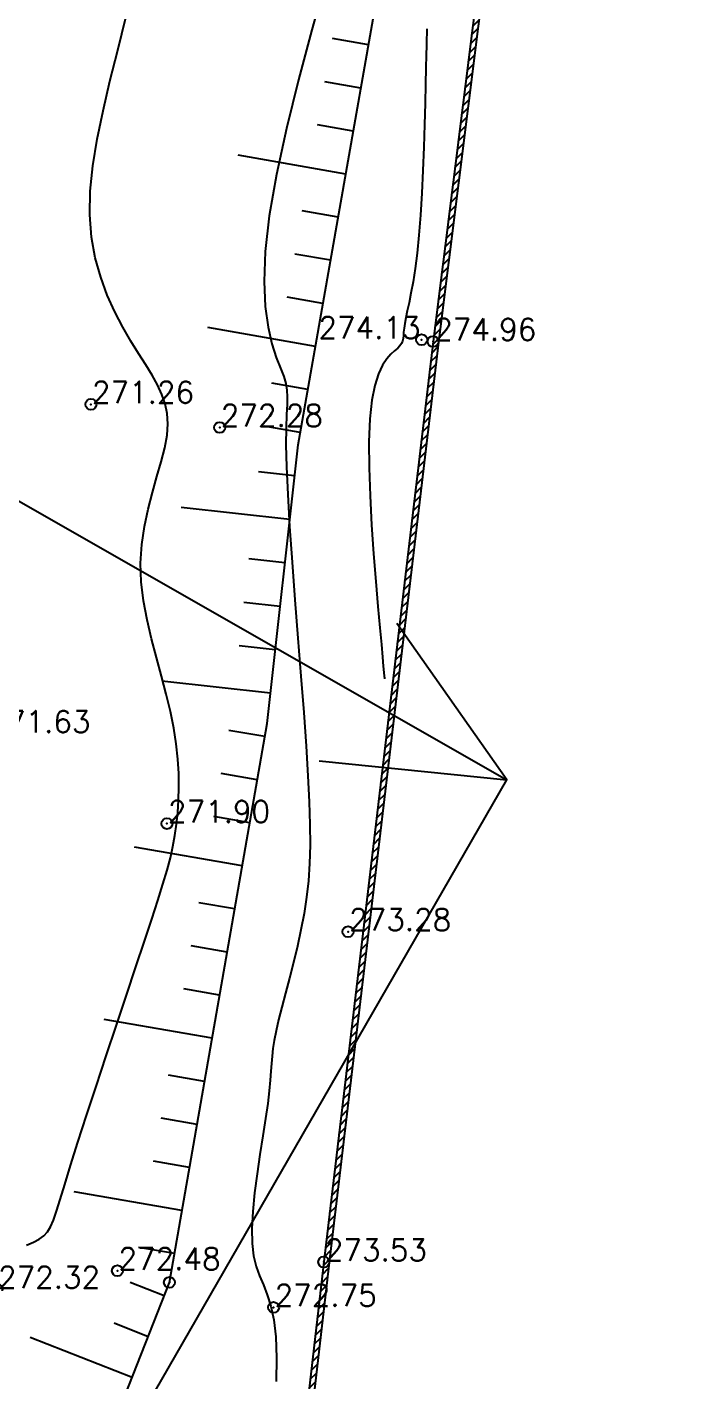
# Model space of a CAD drawing. Header units: millimetres. Extents: x 524954 to 526204, y 9523489 to 9524010.
# Drawn here: x 525434.2 to 525464.2, y 9523741.4 to 9523803.4 of the extents above; entities that cross this region are included whole.
import ezdxf
from ezdxf.enums import TextEntityAlignment as Align

# ---------------------------------------------------------------- set-up
doc = ezdxf.new("R2010")
doc.units = ezdxf.units.MM
doc.header["$PDMODE"] = 32
doc.header["$PDSIZE"] = 0.5
doc.linetypes.add('ACAD_ISO12W100', pattern=[21, 12, -3, 0, -3, 0, -3])
for name, color, linetype in [('Bord Fleuve', 4, 'ACAD_ISO12W100'), ('Cloture', 7, 'Continuous'), ('CN_01_00', 3, 'Continuous'), ('CN_02_00', 4, 'Continuous'), ('Haut_Talus', 30, 'Continuous'), ('Murs', 1, 'Continuous'), ('PLUME_2', 1, 'Continuous'), ('Talus', 2, 'Continuous'), ('TopoAlt', 3, 'Continuous'), ('TOPOJIS', 7, 'Continuous')]:
    doc.layers.add(name, color=color, linetype=linetype)
doc.styles.add('Simplex 1.0', font='Simplex.shx', dxfattribs={"width": 0.99, "height": 1})

# ---------------------------------------------------------------- blocks, each defined once
blk = doc.blocks.new('TCPOINT M')
at = {"color": 0}
blk.add_point((0, 0), dxfattribs=at)
at = {"layer": 'TopoAlt', "style": 'Simplex 1.0', "width": 0.99}
blk.add_attdef('ALT', (0.15, 0.15), '', height=1, dxfattribs=at)

msp = doc.modelspace()

# ---------------------------------------------------------------- hatches: boundary and pattern name
at = {"layer": 'Bord Fleuve', "ltscale": 0.5}
h = msp.add_hatch(dxfattribs=at)
h.set_pattern_fill('ANSI33', color=135, scale=2, angle=15, style=0)
edge = h.paths.add_edge_path()
edge.add_line((525439.351, 9523820.38), (525429.428, 9523796.02))
edge.add_line((525429.428, 9523796.02), (525428.884, 9523788.101))
edge.add_line((525428.884, 9523788.101), (525428.353, 9523783.613))
edge.add_line((525428.353, 9523783.613), (525432.345, 9523771.044))
edge.add_line((525432.345, 9523771.044), (525425.155, 9523761.396))
edge.add_line((525425.155, 9523761.396), (525425.603, 9523757.857))
edge.add_line((525425.603, 9523757.857), (525425.392, 9523752.767))
edge.add_line((525425.392, 9523752.767), (525425.531, 9523737.269))
edge.add_line((525425.531, 9523737.269), (525420.173, 9523734.242))
edge.add_line((525420.173, 9523734.242), (525409.231, 9523730.837))
edge.add_line((525409.231, 9523730.837), (525403.15, 9523725.262))
edge.add_line((525403.15, 9523725.262), (525399.312, 9523719.279))
edge.add_line((525399.312, 9523719.279), (525398.471, 9523717.204))
edge.add_line((525398.471, 9523717.204), (525387.323, 9523716.767))
edge.add_line((525387.323, 9523716.767), (525379.743, 9523715.417))
edge.add_line((525439.351, 9523820.38), (525412.029, 9523831.392))
edge.add_line((525412.029, 9523831.392), (525397.674, 9523844.829))
edge.add_line((525397.674, 9523844.829), (525370.042, 9523852.892))
edge.add_line((525370.042, 9523852.892), (525354.138, 9523871.224))
edge.add_line((525335.046, 9523740.934), (525335.464, 9523745.788))
edge.add_line((525335.464, 9523745.788), (525334.824, 9523749.483))
edge.add_line((525334.824, 9523749.483), (525332.978, 9523755.879))
edge.add_line((525332.978, 9523755.879), (525332.09, 9523761.937))
edge.add_line((525332.09, 9523761.937), (525333.482, 9523768.659))
edge.add_line((525333.482, 9523768.659), (525335.755, 9523783.426))
edge.add_line((525335.755, 9523783.426), (525345.567, 9523814.167))
edge.add_line((525345.567, 9523814.167), (525355.202, 9523841.723))
edge.add_line((525355.202, 9523841.723), (525358.159, 9523858.254))
edge.add_line((525358.159, 9523858.254), (525357.891, 9523860.435))
edge.add_line((525357.891, 9523860.435), (525354.138, 9523871.224))
edge.add_line((525335.072, 9523740.932), (525368.644, 9523722.072))
edge.add_line((525368.644, 9523722.072), (525369.749, 9523720.981))
edge.add_line((525369.749, 9523720.981), (525379.743, 9523715.417))
at = {"layer": 'Murs'}
h = msp.add_hatch(dxfattribs=at)
h.set_pattern_fill('_U', color=256, scale=0.25, angle=45, style=0, pattern_type=0)
h.set_pattern_definition([(45, (0, 0), (-0.1767766952966, 0.1767766952966), [])])
h.paths.add_polyline_path([(525522.555, 9523687.796), (525522.639, 9523687.56), (525524.417, 9523688.127), (525534.444, 9523697.48), (525538.88, 9523701.582), (525556.931, 9523721.969), (525565.292, 9523745.035), (525568.286, 9523770.89), (525545.427, 9523933.532), (525528.838, 9523924.181), (525528.961, 9523923.963), (525545.231, 9523933.134), (525568.034, 9523770.886), (525565.047, 9523745.093), (525556.712, 9523722.099), (525538.701, 9523701.757), (525534.274, 9523697.663), (525524.287, 9523688.348)])
edge = h.paths.add_edge_path()
edge.add_arc((525513.309, 9523684.532), 4.988, 18.27959, 21.15321)
edge.add_line((525517.961, 9523686.332), (525517.818, 9523686.286))
edge.add_arc((525522.648, 9523687.534), 4.988, 194.48489, 197.35804)
edge.add_line((525517.887, 9523686.046), (525518.045, 9523686.096))
h.paths.add_polyline_path([(525458.446, 9523694.792), (525458.399, 9523694.546), (525477.143, 9523690.173), (525481.933, 9523689.115), (525509.622, 9523683.346), (525511.515, 9523684.015), (525513.294, 9523684.582), (525513.225, 9523684.822), (525511.436, 9523684.252), (525509.605, 9523683.605), (525481.985, 9523689.36), (525477.198, 9523690.416), (525458.455, 9523694.789)])
h.paths.add_polyline_path([(525447.773, 9523696.954), (525447.834, 9523697.197), (525447.731, 9523697.22), (525442.338, 9523698.118), (525447.975, 9523746.854), (525452.972, 9523788.945), (525457.062, 9523821.504), (525456.814, 9523821.536), (525452.724, 9523788.976), (525447.727, 9523746.883), (525442.062, 9523697.91), (525447.683, 9523696.975)])

# ---------------------------------------------------------------- linework, layer by layer
at = {"layer": 'Cloture', "flags": 128}
for points in [[(525456.814, 9523821.536), (525452.724, 9523788.976), (525447.727, 9523746.883), (525442.062, 9523697.91), (525447.683, 9523696.975), (525447.773, 9523696.954)], [(525457.062, 9523821.504), (525452.972, 9523788.945), (525447.975, 9523746.854), (525442.338, 9523698.118), (525447.731, 9523697.22), (525447.834, 9523697.197)]]:
    msp.add_lwpolyline(points, dxfattribs=at)
at = {"layer": 'CN_01_00', "elevation": 273, "flags": 128}
msp.add_lwpolyline([(525447.811, 9523805.479), (525447.176, 9523803.225), (525446.568, 9523800.946), (525446.018, 9523798.717), (525445.562, 9523796.615), (525445.231, 9523794.72), (525445.048, 9523793.089), (525444.997, 9523791.714), (525445.049, 9523790.569), (525445.177, 9523789.628), (525445.354, 9523788.864), (525445.551, 9523788.25), (525445.741, 9523787.761), (525445.895, 9523787.371), (525445.995, 9523787.049), (525446.044, 9523786.757), (525446.057, 9523786.451), (525446.046, 9523786.09), (525446.024, 9523785.631), (525446.003, 9523785.031), (525445.997, 9523784.248), (525446.019, 9523783.24), (525446.077, 9523781.98), (525446.167, 9523780.51), (525446.281, 9523778.886), (525446.41, 9523777.167), (525446.547, 9523775.408), (525446.683, 9523773.669), (525446.809, 9523772.005), (525446.918, 9523770.475), (525447.003, 9523769.122), (525447.062, 9523767.933), (525447.094, 9523766.884), (525447.098, 9523765.949), (525447.074, 9523765.101), (525447.021, 9523764.315), (525446.938, 9523763.565), (525446.826, 9523762.826), (525446.684, 9523762.077), (525446.52, 9523761.326), (525446.342, 9523760.585), (525446.158, 9523759.865), (525445.978, 9523759.179), (525445.81, 9523758.54), (525445.662, 9523757.96), (525445.543, 9523757.45), (525445.458, 9523757.018), (525445.401, 9523756.644), (525445.364, 9523756.301), (525445.338, 9523755.962), (525445.314, 9523755.603), (525445.282, 9523755.197), (525445.235, 9523754.717), (525445.163, 9523754.138), (525445.061, 9523753.442), (525444.938, 9523752.653), (525444.806, 9523751.802), (525444.677, 9523750.921), (525444.565, 9523750.041), (525444.48, 9523749.195), (525444.437, 9523748.413), (525444.447, 9523747.729), (525444.517, 9523747.161), (525444.637, 9523746.683), (525444.792, 9523746.253), (525444.965, 9523745.834), (525445.141, 9523745.384), (525445.304, 9523744.864), (525445.439, 9523744.235), (525445.53, 9523743.457), (525445.566, 9523742.504), (525445.552, 9523741.412)], dxfattribs=at)
at = {"layer": 'CN_02_00', "flags": 128}
for points, elevation in [([(525434.137, 9523747.646), (525434.452, 9523747.79), (525434.717, 9523747.934), (525434.927, 9523748.083), (525435.094, 9523748.26), (525435.237, 9523748.488), (525435.37, 9523748.794), (525435.512, 9523749.202), (525435.678, 9523749.74), (525435.887, 9523750.43), (525436.153, 9523751.3), (525436.489, 9523752.362), (525436.884, 9523753.582), (525437.319, 9523754.911), (525437.78, 9523756.303), (525438.248, 9523757.71), (525438.706, 9523759.085), (525439.139, 9523760.381), (525439.529, 9523761.551), (525439.863, 9523762.559), (525440.142, 9523763.419), (525440.374, 9523764.156), (525440.562, 9523764.796), (525440.713, 9523765.365), (525440.832, 9523765.888), (525440.925, 9523766.39), (525440.997, 9523766.897), (525441.053, 9523767.431), (525441.09, 9523767.995), (525441.106, 9523768.591), (525441.095, 9523769.22), (525441.054, 9523769.88), (525440.981, 9523770.573), (525440.87, 9523771.3), (525440.719, 9523772.061), (525440.527, 9523772.854), (525440.307, 9523773.676), (525440.077, 9523774.52), (525439.853, 9523775.379), (525439.651, 9523776.247), (525439.49, 9523777.119), (525439.384, 9523777.987), (525439.352, 9523778.846), (525439.404, 9523779.69), (525439.525, 9523780.512), (525439.695, 9523781.308), (525439.894, 9523782.071), (525440.101, 9523782.796), (525440.295, 9523783.478), (525440.456, 9523784.11), (525440.564, 9523784.688), (525440.603, 9523785.209), (525440.573, 9523785.684), (525440.48, 9523786.129), (525440.329, 9523786.558), (525440.126, 9523786.987), (525439.877, 9523787.431), (525439.586, 9523787.904), (525439.259, 9523788.422), (525438.904, 9523788.996), (525438.536, 9523789.632), (525438.173, 9523790.329), (525437.831, 9523791.088), (525437.529, 9523791.911), (525437.283, 9523792.798), (525437.111, 9523793.751), (525437.031, 9523794.771), (525437.055, 9523795.857), (525437.173, 9523797.011), (525437.372, 9523798.233), (525437.637, 9523799.521), (525437.953, 9523800.877), (525438.307, 9523802.3), (525438.685, 9523803.791)], 272), ([(525452.437, 9523803.267), (525452.437, 9523803.263), (525452.437, 9523803.239), (525452.435, 9523803.173), (525452.432, 9523803.044), (525452.428, 9523802.832), (525452.42, 9523802.516), (525452.411, 9523802.074), (525452.397, 9523801.487), (525452.38, 9523800.742), (525452.359, 9523799.866), (525452.331, 9523798.893), (525452.297, 9523797.86), (525452.255, 9523796.802), (525452.204, 9523795.754), (525452.143, 9523794.752), (525452.072, 9523793.831), (525451.989, 9523793.018), (525451.899, 9523792.313), (525451.806, 9523791.705), (525451.713, 9523791.186), (525451.624, 9523790.745), (525451.544, 9523790.374), (525451.477, 9523790.063), (525451.427, 9523789.802), (525451.396, 9523789.583), (525451.378, 9523789.4), (525451.365, 9523789.244), (525451.35, 9523789.111), (525451.324, 9523788.993), (525451.28, 9523788.885), (525451.21, 9523788.78), (525451.107, 9523788.672), (525450.964, 9523788.551), (525450.793, 9523788.396), (525450.604, 9523788.184), (525450.41, 9523787.891), (525450.223, 9523787.493), (525450.056, 9523786.967), (525449.92, 9523786.288), (525449.829, 9523785.432), (525449.789, 9523784.39), (525449.797, 9523783.199), (525449.841, 9523781.913), (525449.914, 9523780.585), (525450.004, 9523779.265), (525450.103, 9523778.008), (525450.201, 9523776.865), (525450.289, 9523775.888), (525450.359, 9523775.117), (525450.412, 9523774.538), (525450.449, 9523774.123), (525450.475, 9523773.844), (525450.49, 9523773.676), (525450.498, 9523773.589), (525450.501, 9523773.557), (525450.501, 9523773.553)], 274)]:
    msp.add_lwpolyline(points, dxfattribs=dict(at, elevation=elevation))
at = {"layer": 'Haut_Talus', "flags": 128}
msp.add_lwpolyline([(525402.363, 9523704.492), (525406.744, 9523707.599), (525417.711, 9523711.28), (525424.521, 9523713.389), (525425.042, 9523714.005), (525425.756, 9523715.992), (525428.824, 9523719.785), (525433.499, 9523727.701), (525440.67, 9523745.949), (525445.134, 9523771.508), (525446.552, 9523784.246), (525452.178, 9523816.218)], dxfattribs=at)
at = {"layer": 'PLUME_2'}
for points in [[(525310.661, 9523852.06), (525456.099, 9523768.927)], [(525447.513, 9523769.804), (525456.099, 9523768.927), (525451.065, 9523776.079)], [(525396.484, 9523665.312), (525456.099, 9523768.927)]]:
    msp.add_lwpolyline(points, dxfattribs=at)
at = {"layer": 'Talus'}
for p, q in [((525449.77, 9523802.537), (525448.129, 9523802.826)), ((525449.424, 9523800.567), (525447.782, 9523800.856)), ((525449.077, 9523798.598), (525447.436, 9523798.886)), ((525448.73, 9523796.628), (525443.806, 9523797.494)), ((525448.384, 9523794.658), (525446.742, 9523794.947)), ((525448.037, 9523792.688), (525446.396, 9523792.977)), ((525447.691, 9523790.719), (525446.049, 9523791.007)), ((525447.344, 9523788.749), (525442.42, 9523789.615)), ((525446.997, 9523786.779), (525445.356, 9523787.068)), ((525446.651, 9523784.809), (525445.009, 9523785.098)), ((525446.394, 9523782.827), (525444.737, 9523783.011)), ((525446.172, 9523780.839), (525441.203, 9523781.392)), ((525445.951, 9523778.851), (525444.295, 9523779.036)), ((525445.73, 9523776.864), (525444.074, 9523777.048)), ((525445.509, 9523774.876), (525443.852, 9523775.06)), ((525445.288, 9523772.888), (525440.318, 9523773.441)), ((525445.029, 9523770.906), (525443.387, 9523771.193)), ((525444.685, 9523768.936), (525443.043, 9523769.222)), ((525444.341, 9523766.965), (525442.699, 9523767.252)), ((525443.996, 9523764.995), (525439.071, 9523765.855)), ((525443.652, 9523763.025), (525442.011, 9523763.312)), ((525443.308, 9523761.055), (525441.667, 9523761.342)), ((525442.964, 9523759.085), (525441.322, 9523759.371)), ((525442.62, 9523757.115), (525437.695, 9523757.975)), ((525442.276, 9523755.144), (525440.634, 9523755.431)), ((525441.932, 9523753.174), (525440.29, 9523753.461)), ((525441.588, 9523751.204), (525439.946, 9523751.491)), ((525441.244, 9523749.234), (525436.318, 9523750.094)), ((525440.9, 9523747.264), (525439.258, 9523747.55)), ((525440.427, 9523745.33), (525438.876, 9523745.939)), ((525439.695, 9523743.468), (525438.144, 9523744.078)), ((525438.964, 9523741.607), (525434.31, 9523743.436))]:
    msp.add_line(p, q, dxfattribs=at)

# ---------------------------------------------------------------- block references
at = {"layer": 'TOPOJIS'}
ref = msp.add_blockref('TCPOINT M', (525452.2, 9523789.058, 274.13), dxfattribs=at)
ref.add_attrib('ALT', '274.13', dxfattribs={"layer": 'TopoAlt', "height": 1, "style": 'Simplex 1.0', "width": 0.99}).set_placement((525452.15, 9523789.108, 274.13), align=Align.RIGHT)
ref = msp.add_blockref('TCPOINT M', (525452.724, 9523788.976, 274.96), dxfattribs=at)
ref.add_attrib('ALT', '274.96', (525452.774, 9523789.026, 274.96), dxfattribs={"layer": 'TopoAlt', "height": 1, "style": 'Simplex 1.0', "width": 0.99})
ref = msp.add_blockref('TCPOINT M', (525437.081, 9523786.102, 271.26), dxfattribs=at)
ref.add_attrib('ALT', '271.26', (525437.131, 9523786.152, 271.26), dxfattribs={"layer": 'TopoAlt', "height": 1, "style": 'Simplex 1.0', "width": 0.99})
ref = msp.add_blockref('TCPOINT M', (525442.969, 9523785.042, 272.28), dxfattribs=at)
ref.add_attrib('ALT', '272.28', (525443.019, 9523785.092, 272.28), dxfattribs={"layer": 'TopoAlt', "height": 1, "style": 'Simplex 1.0', "width": 0.99})
ref = msp.add_blockref('TCPOINT M', (525432.345, 9523771.044, 271.63), dxfattribs=at)
ref.add_attrib('ALT', '271.63', (525432.395, 9523771.094, 271.63), dxfattribs={"layer": 'TopoAlt', "height": 1, "style": 'Simplex 1.0', "width": 0.99})
ref = msp.add_blockref('TCPOINT M', (525440.556, 9523766.929, 271.9), dxfattribs=at)
ref.add_attrib('ALT', '271.90', (525440.606, 9523766.979, 271.9), dxfattribs={"layer": 'TopoAlt', "height": 1, "style": 'Simplex 1.0', "width": 0.99})
ref = msp.add_blockref('TCPOINT M', (525448.834, 9523761.985, 273.28), dxfattribs=at)
ref.add_attrib('ALT', '273.28', (525448.884, 9523762.035, 273.28), dxfattribs={"layer": 'TopoAlt', "height": 1, "style": 'Simplex 1.0', "width": 0.99})
ref = msp.add_blockref('TCPOINT M', (525438.295, 9523746.482, 272.48), dxfattribs=at)
ref.add_attrib('ALT', '272.48', (525438.345, 9523746.532, 272.48), dxfattribs={"layer": 'TopoAlt', "height": 1, "style": 'Simplex 1.0', "width": 0.99})
ref = msp.add_blockref('TCPOINT M', (525447.727, 9523746.883, 273.53), dxfattribs=at)
ref.add_attrib('ALT', '273.53', (525447.777, 9523746.933, 273.53), dxfattribs={"layer": 'TopoAlt', "height": 1, "style": 'Simplex 1.0', "width": 0.99})
ref = msp.add_blockref('TCPOINT M', (525432.786, 9523745.634, 272.32), dxfattribs=at)
ref.add_attrib('ALT', '272.32', (525432.836, 9523745.684, 272.32), dxfattribs={"layer": 'TopoAlt', "height": 1, "style": 'Simplex 1.0', "width": 0.99})
msp.add_blockref('TCPOINT M', (525440.67, 9523745.949, 272.59), dxfattribs=at)
ref = msp.add_blockref('TCPOINT M', (525445.43, 9523744.806, 272.75), dxfattribs=at)
ref.add_attrib('ALT', '272.75', (525445.48, 9523744.856, 272.75), dxfattribs={"layer": 'TopoAlt', "height": 1, "style": 'Simplex 1.0', "width": 0.99})

doc.saveas('drawing.dxf')
